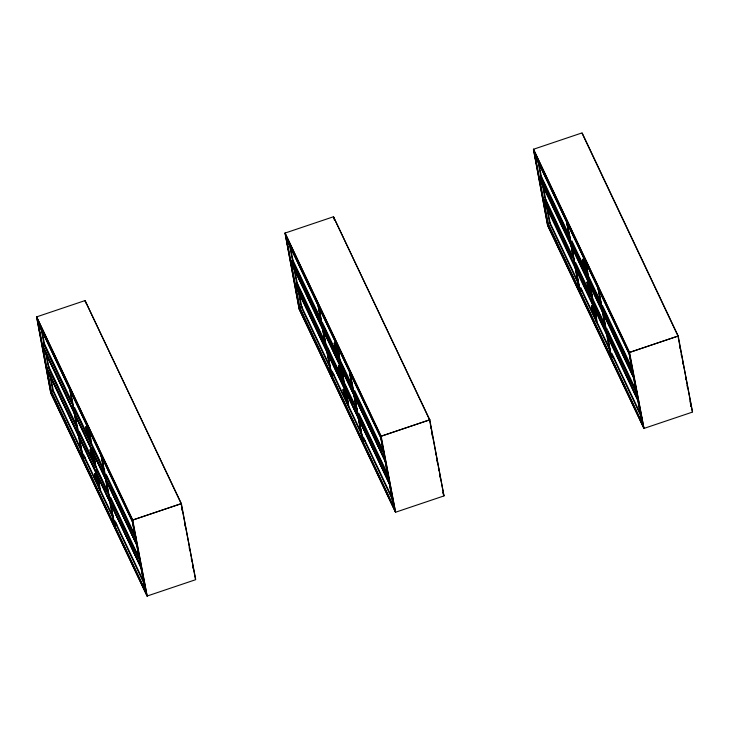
<?xml version="1.0" encoding="UTF-8"?>
<svg xmlns="http://www.w3.org/2000/svg" width="729" height="729" viewBox="0 0 729 729"><rect width="100%" height="100%" fill="white"/><g stroke="black" fill="none" stroke-linecap="round" stroke-linejoin="round"><path stroke-width="1.09" d="M132.359 521.435L145.281 590.709L132.359 521.435L37.954 322.409L50.984 391.382L145.281 590.709L51.413 391.5L37.954 322.409L132.496 521.827M380.775 437.628L393.696 506.901L380.775 437.628L286.369 238.611L299.409 307.574L393.696 506.901L299.829 307.702L286.369 238.611L380.912 438.02M629.191 353.82L642.112 423.093L629.191 353.82L534.785 154.803L547.825 223.767L642.112 423.093L548.244 223.894L534.785 154.803L629.327 354.212M44.952 345.546L42.637 346.567L136.906 545.192L42.373 345.172L44.751 344.17M49.28 368.409L46.957 369.43L141.226 568.055L46.692 368.036L49.071 367.033M195.718 579.437L181.084 503.511L85.074 300.567L36.623 316.878L50.784 392.995L147.149 596.058L132.687 519.841L36.623 316.878L50.784 392.995L147.094 596.049L195.545 579.728L181.384 503.611L85.02 300.558L85.803 302.899M70.093 390.58L69.765 389.222L82.486 457.721L83.343 458.896L70.458 390.698M101.823 457.001L114.717 525.208L101.131 455.534L113.852 524.033L114.717 525.208L116.868 524.479M116.175 523.012L113.852 524.033L116.303 523.404M293.167 260.362L290.962 261.073L291.053 262.759L385.322 461.384L291.017 261.091L384.93 459.607M293.377 261.738L291.053 262.759L293.505 262.139M297.487 283.226L295.281 283.936L295.373 285.622L389.641 484.247L295.336 283.955L389.25 482.461M297.696 284.602L295.373 285.622L297.824 284.993M442.676 492.558L443.961 495.92L429.499 419.704L333.49 216.759L285.039 233.08L299.2 309.196L395.565 512.25L381.103 436.033L285.039 233.08L299.2 309.196L395.51 512.241L443.961 495.92L429.8 419.804L333.435 216.75L334.429 220.204M318.008 305.715L331.203 374.013L318.181 305.424M349.373 372.018L362.568 440.325L349.546 371.726M541.583 176.555L539.378 177.275L539.469 178.96L633.383 377.467M541.793 177.94L539.469 178.96L541.92 178.332M545.912 199.418L543.697 200.129L543.788 201.815L637.702 400.33M692.55 411.83L677.915 335.905L581.906 132.951L533.455 149.272L547.616 225.389L643.98 428.442L629.519 352.225L533.455 149.272L547.616 225.389L643.926 428.433L692.377 412.122L678.216 336.005L582.216 133.061M567.29 223.083L580.184 291.29L566.597 221.616L579.318 290.115L580.184 291.29L582.334 290.561M579.482 289.823L566.597 221.616M611.549 357.593L597.962 287.919L610.683 356.417L611.549 357.593L598.655 289.386M36.678 316.896L132.459 520.123L147.149 596.058M42.373 345.172L136.514 543.406M46.692 368.036L140.834 566.269M101.194 455.543L101.459 456.892M285.094 233.089L380.875 436.316L395.565 512.25M318.509 306.772L331.768 375.089L318.874 306.891M533.519 149.281L629.291 352.508L643.98 428.442M349.874 373.084L363.133 441.4L350.239 373.193M539.433 177.284L633.483 376.191L539.378 177.275M637.665 398.663L543.761 200.147L638.003 400.431M598.026 287.937L598.29 289.276M73.501 406.554L43.959 344.097L44.487 343.915L41.608 328.661M321.917 322.747L292.375 260.289L292.903 260.116L290.024 244.862M569.85 237.918L540.79 176.491L541.319 176.309L538.649 162.139M541.365 179.534L541.902 179.352L569.021 236.688M77.821 429.417L48.278 366.96L48.807 366.778L46.1 352.471M325.271 343.559L296.694 283.153L297.222 282.97L294.525 268.664M574.17 260.782L545.11 199.345L545.638 199.172L543.151 185.959M544.089 201.915L546.24 201.195M53.427 390.389L50.984 391.382L53.563 390.78M301.852 306.581L299.409 307.574L301.979 306.973M550.267 222.773L547.825 223.767L550.395 223.165M81.821 452.144L52.761 390.708L53.299 390.534L50.419 375.326M330.729 369.357L301.177 306.909L301.715 306.727L298.844 291.518M578.662 284.529L549.593 223.101L550.131 222.919L547.26 207.71M85.831 427.012L86.724 426.711L87.234 427.795L88.437 434.147L87.544 434.438L85.831 427.012L87.544 434.438M334.247 343.204L335.14 342.903L335.65 343.988L336.853 350.339L335.96 350.64L334.247 343.204L335.96 350.64M582.662 259.396L583.555 259.096L584.066 260.18L585.269 266.532L584.376 266.832L582.662 259.396L584.376 266.832M86.341 428.096L87.234 427.795M334.757 344.288L335.65 343.988M583.173 260.481L584.066 260.18M88.2 432.024L89.093 431.723L89.603 432.807L88.719 433.108L88.2 432.024L89.913 439.459L90.806 439.159L89.093 431.723M336.616 348.216L337.509 347.915L338.019 349L339.222 355.351L338.329 355.652L336.616 348.216L337.135 349.3L338.019 349M585.032 264.408L585.925 264.117L586.435 265.201L585.551 265.502L585.032 264.408L586.234 270.76L586.745 271.844L587.638 271.543L587.127 270.459L586.234 270.76M87.033 433.354L87.917 433.062L86.724 426.711M335.449 349.555L336.333 349.255L335.14 342.903M583.865 265.748L584.749 265.447L583.555 259.096M89.403 438.375L90.296 438.074M337.819 354.567L338.712 354.267L337.509 347.915M75.433 410.646L90.451 442.385L90.988 442.202L88.309 428.041M323.366 325.817L338.867 358.577L339.404 358.404L336.315 342.056M571.782 242.01L587.282 274.778L587.82 274.596L587.2 271.325M104.657 472.41L91.089 443.742L91.626 443.56L88.947 429.399M352.59 387.582L339.504 359.935L340.042 359.752L336.953 343.414M601.972 305.825L587.929 276.127L588.458 275.954L585.578 260.7M587.856 277.822L588.394 277.64L571.928 242.83M340.088 362.987L340.616 362.805L351.761 386.352M588.503 279.18L589.032 278.997L600.177 302.544M90.15 449.866L91.043 449.565L91.553 450.65L92.756 457.001L91.863 457.302L90.15 449.866L91.863 457.302M338.566 366.067L339.459 365.767L339.969 366.851L341.172 373.202L340.279 373.503L338.566 366.067L340.279 373.503M586.982 282.26L587.875 281.959L588.385 283.043L589.588 289.395L588.695 289.695L586.982 282.26L588.695 289.695M90.66 450.95L91.553 450.65M339.076 367.152L339.969 366.851M587.501 283.344L588.385 283.043M82.787 457.821L84.938 457.101M92.519 454.887L93.412 454.586L93.923 455.671L93.039 455.971L92.519 454.887L94.232 462.323L95.125 462.022L93.412 454.586M340.944 371.079L341.828 370.779L342.338 371.863L343.541 378.214L342.657 378.515L340.944 371.079L341.454 372.164L342.338 371.863M589.36 287.272L590.244 286.971L590.763 288.055L589.87 288.356L589.36 287.272L590.554 293.623L591.073 294.707L591.957 294.407L591.447 293.322L590.554 293.623M83.288 458.887L85.503 458.167M91.353 456.217L92.237 455.917L91.043 449.565M331.704 375.08L333.918 374.369M339.769 372.41L340.653 372.118L341.172 373.202M588.185 288.611L589.078 288.31L587.875 281.959M93.722 461.238L94.615 460.938M342.138 377.431L343.031 377.13L341.828 370.779M79.27 432.488L94.77 465.248L95.308 465.066L94.469 460.664M327.686 348.681L343.186 381.44L343.724 381.258L341.227 368.054M576.11 264.873L591.602 297.632L592.139 297.459L589.223 282.05M108.976 495.273L95.417 466.606L95.946 466.423L93.239 452.117M356.909 410.445L343.833 382.798L344.361 382.616L341.865 369.412M605.325 326.638L592.249 298.99L592.777 298.808L589.87 283.399M343.778 384.557L344.307 384.374L327.84 349.565M592.194 300.749L592.723 300.567L591.757 298.516M344.416 385.905L344.954 385.732L353.665 404.158M592.832 302.107L593.37 301.924L604.022 324.451M94.642 473.622L95.526 473.321L96.046 474.406L97.239 480.757L96.356 481.058L94.642 473.622L96.356 481.058M343.058 389.815L343.942 389.514L344.462 390.598L345.655 396.95L344.771 397.25L343.058 389.815L344.771 397.25M591.474 306.007L592.358 305.706L592.877 306.791L594.071 313.142L593.187 313.443L591.474 306.007L593.187 313.443M95.153 474.707L96.046 474.406M343.569 390.899L344.462 390.598M591.984 307.091L592.877 306.791M97.012 478.634L97.905 478.333L98.415 479.418L97.522 479.718L97.012 478.634L98.725 486.07L99.618 485.769L97.905 478.333M345.428 394.826L346.321 394.526L346.831 395.619L348.034 401.961L347.141 402.262L345.428 394.826L345.938 395.911L346.831 395.619M593.843 311.028L594.736 310.727L595.247 311.812L594.363 312.112L593.843 311.028L595.557 318.464L596.45 318.163L593.962 307.082M95.836 479.974L96.729 479.673L95.526 473.321M344.252 396.166L345.145 395.865L345.655 396.95M98.215 484.985L99.098 484.685M346.63 401.178L347.514 400.877L346.321 394.526M595.046 317.379L595.939 317.079M83.279 455.215L99.262 488.995L99.791 488.822L98.77 483.391M332.178 372.428L347.678 405.196L348.207 405.014L345.546 390.89M580.594 288.62L596.094 321.389L596.632 321.207L596.012 317.944M113.46 519.021L99.9 490.353L100.438 490.17L97.768 476.055M361.876 435.213L348.316 406.545L348.854 406.372L345.774 390.079M609.809 350.385L596.732 322.747L597.27 322.564L594.399 307.356M363.069 441.382L365.284 440.671M611.485 357.584L613.7 356.864M83.343 458.896L69.765 389.222M42.637 346.567L136.852 545.183M46.957 369.43L141.171 568.046M690.554 406.08L691.046 406.591L689.999 401.023M690.609 406.089L691.046 406.591M584.749 265.447L585.269 266.532M541.319 176.309L569.896 236.715M571.837 240.807L587.82 274.596M588.458 275.954L601.051 302.571M602.509 305.642L632.535 369.12M603.421 308.896L632.48 370.323M603.083 308.686L631.66 369.093M633.683 377.567L539.642 178.66M589.078 288.31L589.588 289.395M545.638 199.172L574.215 259.579M575.673 262.65L592.139 297.459M592.777 298.808L605.371 325.435M606.829 328.506L636.854 391.983M607.749 331.759L636.809 393.186M546.231 202.279L572.383 257.565M576.256 265.757L590.791 296.475M607.412 331.613L635.989 392.02M550.131 222.919L578.225 282.305M580.649 287.417L596.632 321.207M597.27 322.564L609.863 349.182M611.795 353.273L641.347 415.73M612.232 355.506L641.775 417.954M336.333 349.255L336.853 350.339M338.712 354.267L339.222 355.351M292.903 260.116L320.997 319.493M322.446 322.564L339.404 358.404M340.042 359.752L352.636 386.379M354.576 390.471L383.636 451.898M354.522 391.673L384.557 455.151M293.477 263.16L320.122 319.475M323.995 327.658L339.978 361.447L340.397 363.653M354.668 392.494L382.752 451.88M385.267 461.375L291.226 262.467M343.031 377.13L343.541 378.214M297.222 282.97L325.316 342.357M326.774 345.428L343.724 381.258M344.361 382.616L356.955 409.233M358.896 413.334L387.956 474.761M358.841 414.537L388.876 478.014M297.815 286.087L324.934 343.423M354.64 406.208L356.089 409.279M358.996 415.421L387.573 475.827M389.587 484.238L295.546 285.331M347.514 400.877L348.034 401.961M301.715 306.727L329.809 366.104M332.224 371.225L348.207 405.014M348.854 406.372L361.447 432.99M363.379 437.081L392.439 498.508M363.334 438.284L393.359 501.762M87.917 433.062L88.437 434.147M44.487 343.915L72.581 403.301M74.513 407.393L90.988 442.202M91.626 443.56L104.703 471.207M106.161 474.278L136.186 537.756M106.106 475.481L136.132 538.959M45.061 346.968L71.706 403.274M74.613 409.425L91.562 445.255M92.2 446.613L103.345 470.159M106.735 477.322L134.336 535.678M92.237 455.917L92.756 457.001M48.807 366.778L77.866 428.205M79.324 431.286L95.308 465.066M95.946 466.423L108.056 492.02M110.48 497.142L139.54 558.569M110.425 498.344L140.46 561.822M49.399 369.895L76.035 426.201M78.942 432.343L95.408 467.152M107.19 492.057L96.538 469.531L96.948 471.709M111.063 500.249L138.674 558.605M96.729 479.673L97.239 480.757M53.299 390.534L81.393 449.911M83.325 454.012L99.791 488.822M100.438 490.17L113.514 517.818M114.963 520.889L144.023 582.316M115.401 523.112L144.943 585.569M679.692 346.521L680.111 348.744M681.168 354.303L681.588 356.536M682.636 362.094L683.055 364.318M685.579 377.668L685.998 379.891M687.055 385.45L687.474 387.673M585.141 260.426L586.927 269.402M584.631 258.695L587.929 276.127M589.123 282.478L592.249 298.99M593.452 305.36L596.732 322.747M583.993 257.337L587.282 274.778M588.485 281.13L591.602 297.632M592.805 304.011L596.094 321.389M592.358 305.706L593.561 312.058M537.492 159.059L540.79 176.491M542.194 183.936L545.11 199.345M546.522 206.808L549.593 223.101M430.438 425.873L430.857 428.105M431.905 433.664L432.324 435.887M435.477 452.572L435.906 454.796M436.953 460.363L437.373 462.587M438.421 468.146L438.849 470.369M439.897 475.937L440.316 478.16M340.616 362.805L341.035 365.001M336.215 342.502L339.504 359.935M340.917 367.389L343.833 382.798M345.036 389.168L348.316 406.545M335.577 341.145L338.867 358.577M339.86 363.826L343.186 381.44M344.598 388.894L347.678 405.196M339.459 365.767L340.461 371.052M343.942 389.514L344.945 394.808M289.285 243.951L292.375 260.289M293.568 266.641L296.694 283.153M298.097 290.616L301.177 306.909M181.813 508.569L182.232 510.792M184.756 524.142L185.175 526.365M189.166 547.506L189.586 549.73M191.271 558.624L191.691 560.847M192.738 566.415L193.158 568.638M92.601 450.759L94.059 458.459M97.121 474.697L98.36 481.213M87.999 427.394L91.089 443.742M92.082 448.991L95.417 466.606M96.82 474.06L99.9 490.353M87.362 426.046L90.451 442.385M91.863 449.839L94.77 465.248M96.182 472.702L99.262 488.995M40.87 327.758L43.959 344.097M45.362 351.551L48.278 366.96M49.481 373.33L52.761 390.708M181.384 503.611L132.459 520.123L181.384 503.611M429.8 419.804L380.875 436.316L429.8 419.804M678.216 336.005L629.291 352.508L678.216 336.005"/></g></svg>
